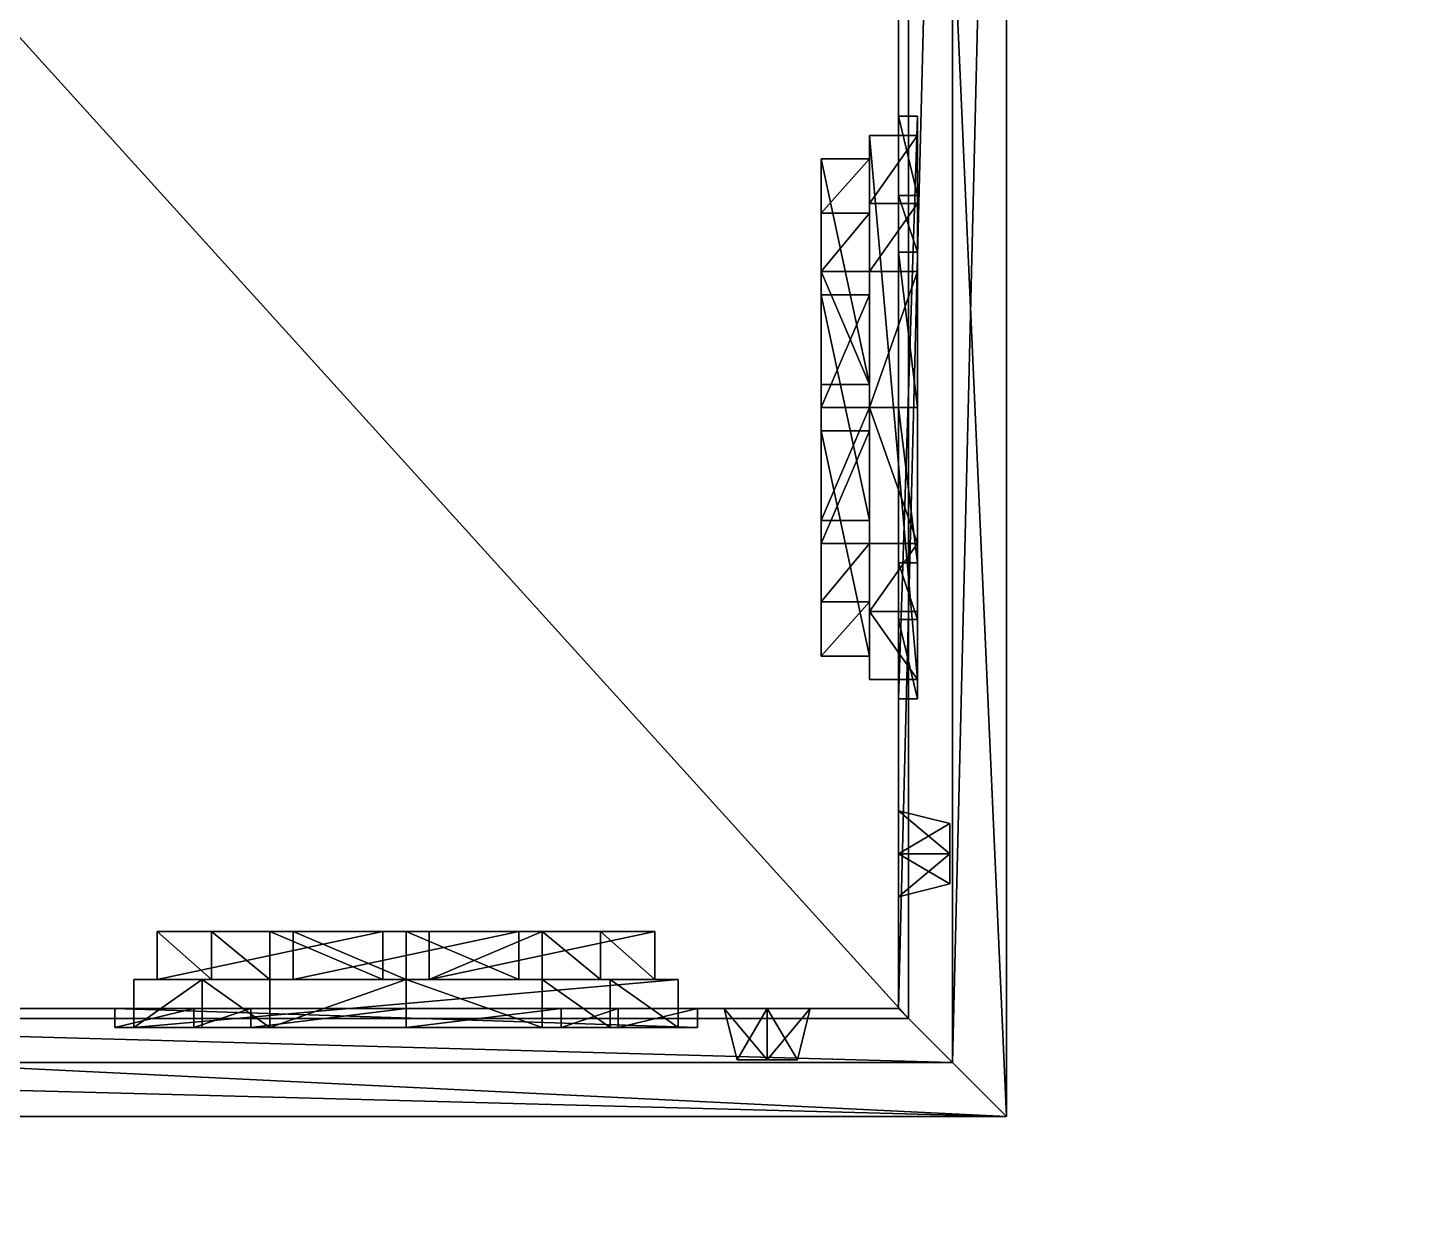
# Model space of a CAD drawing. Header units: metres. Extents: x -124 to 108, y 0 to 201.
# Drawn here: x 43.63 to 45.204, y 4.551 to 5.897 of the extents above; entities that cross this region are included whole.
import ezdxf

# ---------------------------------------------------------------- set-up
doc = ezdxf.new("R2010")
doc.units = ezdxf.units.M
doc.layers.get('0').update_dxf_attribs({"true_color": 0xff5454})

# ---------------------------------------------------------------- blocks, each defined once
blk = doc.blocks.new('embellishment_i')
for p, q in [((0.0492, 0.0984), (0.0492, 0.0837, 0.0587)), ((0, 0.0492), (0.0148, 0.0492, 0.0587)), ((0.0984, 0.0492), (0.0837, 0.0492, 0.0587)), ((0.0492, 0), (0.0492, 0.0148, 0.0587))]:
    blk.add_line(p, q)
at = {"color": 35, "true_color": 0x927150, "extrusion": (0, 0, -1)}
blk.add_circle((-0.0492, 0.0492), 0.0492, dxfattribs=at)
at = {"extrusion": (0, 3.11728e-16, -1)}
blk.add_circle((-0.0492, 0.0492, -0.0587), 0.0344, dxfattribs=at)
at = {"color": 35, "true_color": 0x927150}
mesh = blk.add_polyface(dxfattribs=at)
corners = [(0.0148, 0.0492, 0.0587), (0.0492, 0.0984), (0, 0.0492), (0.0492, 0.0837, 0.0587)]
mesh.append_faces([[corners[k] for k in face] for face in [(0, 1, 2), (1, 0, 3)]], dxfattribs={"vtx0": -1, "color": 35})
mesh = blk.add_polyface(dxfattribs=at)
corners = [(0.0492, 0.0837, 0.0587), (0.0984, 0.0492), (0.0492, 0.0984), (0.0837, 0.0492, 0.0587)]
mesh.append_faces([[corners[k] for k in face] for face in [(0, 1, 2), (1, 0, 3)]], dxfattribs={"vtx0": -1, "color": 35})
mesh = blk.add_polyface(dxfattribs=at)
corners = [(0.0492, 0.0148, 0.0587), (0.0492, 0.0837, 0.0587), (0.0148, 0.0492, 0.0587), (0.0837, 0.0492, 0.0587)]
mesh.append_faces([[corners[k] for k in face] for face in [(0, 1, 2), (1, 0, 3)]], dxfattribs={"vtx0": -1, "color": 35})
mesh = blk.add_polyface(dxfattribs=at)
corners = [(0.0492, 0.0148, 0.0587), (0, 0.0492), (0.0492, 0), (0.0148, 0.0492, 0.0587)]
mesh.append_faces([[corners[k] for k in face] for face in [(0, 1, 2), (1, 0, 3)]], dxfattribs={"vtx0": -1, "color": 35})
mesh = blk.add_polyface(dxfattribs=at)
corners = [(0.0837, 0.0492, 0.0587), (0.0492, 0), (0.0984, 0.0492), (0.0492, 0.0148, 0.0587)]
mesh.append_faces([[corners[k] for k in face] for face in [(0, 1, 2), (1, 0, 3)]], dxfattribs={"vtx0": -1, "color": 35})
blk = doc.blocks.new('window_i')
for p, q in [((0.3326, 1.5005, 0.0217), (0.1553, 1.3478, 0.0217)), ((0.3326, 1.5005), (0.1553, 1.3478)), ((0.5099, 1.3478, 0.0217), (0.3326, 1.5005, 0.0217)), ((0.5099, 1.3478), (0.3326, 1.5005)), ((0.3326, 1.5005), (0.3326, 1.5005, 0.0217)), ((0.1773, 1.3377, 0.0217), (0.3326, 1.4714, 0.0217)), ((0.1773, 1.3377, -0.0332), (0.3326, 1.4714, -0.0332)), ((0.3326, 1.4714, 0.0217), (0.4879, 1.3377, 0.0217)), ((0.3326, 1.4714, 0.0217), (0.3326, 1.4714, -0.0332)), ((0.3326, 1.4714, -0.0332), (0.4879, 1.3377, -0.0332)), ((0.3326, 1.4364, -0.0881), (0.2038, 1.3256, -0.0881)), ((0.3326, 1.4364, -0.0332), (0.2038, 1.3256, -0.0332)), ((0.4614, 1.3256, -0.0332), (0.3326, 1.4364, -0.0332)), ((0.3326, 1.4364, -0.0332), (0.3326, 1.4364, -0.0881)), ((0.4614, 1.3256, -0.0881), (0.3326, 1.4364, -0.0881)), ((0.1553, 1.3478, 0.0217), (0.1553, 1.1242, 0.0217)), ((0.1553, 1.3478), (0.1553, 1.1242)), ((0.1553, 1.3478), (0.1553, 1.3478, 0.0217)), ((0.5099, 1.1242, 0.0217), (0.5099, 1.3478, 0.0217)), ((0.5099, 1.1242), (0.5099, 1.3478)), ((0.5099, 1.3478), (0.5099, 1.3478, 0.0217)), ((0.1773, 1.3377, 0.0217), (0.1773, 1.1022, 0.0217)), ((0.1773, 1.3377, 0.0217), (0.1773, 1.3377, -0.0332)), ((0.1773, 1.3377, -0.0332), (0.1773, 1.1022, -0.0332)), ((0.2038, 1.3256, -0.0881), (0.2038, 1.1287, -0.0881)), ((0.2038, 1.3256, -0.0332), (0.2038, 1.1287, -0.0332)), ((0.2038, 1.3256, -0.0332), (0.2038, 1.3256, -0.0881)), ((0.4614, 1.3256, -0.0332), (0.4614, 1.3256, -0.0881)), ((0.4614, 1.1287, -0.0332), (0.4614, 1.3256, -0.0332)), ((0.4614, 1.1287, -0.0881), (0.4614, 1.3256, -0.0881)), ((0.4879, 1.1022, 0.0217), (0.4879, 1.3377, 0.0217)), ((0.4879, 1.3377, 0.0217), (0.4879, 1.3377, -0.0332)), ((0.4879, 1.1022, -0.0332), (0.4879, 1.3377, -0.0332)), ((0.0905, 1.1242), (0, 1.0337)), ((0.0905, 1.1242, 0.0217), (0, 1.0337, 0.0217)), ((0.0905, 1.1242), (0.0905, 1.1242, 0.0217)), ((0.1553, 1.1242), (0.0905, 1.1242)), ((0.1553, 1.1242, 0.0217), (0.0905, 1.1242, 0.0217)), ((0.1553, 1.1242), (0.1553, 1.1242, 0.0217)), ((0.2038, 1.1287, -0.0332), (0.4614, 1.1287, -0.0332)), ((0.2038, 1.1287, -0.0881), (0.4614, 1.1287, -0.0881)), ((0.2038, 1.1287, -0.0332), (0.2038, 1.1287, -0.0881)), ((0.4614, 1.1287, -0.0332), (0.4614, 1.1287, -0.0881)), ((0.5747, 1.1242, 0.0217), (0.5099, 1.1242, 0.0217)), ((0.5099, 1.1242), (0.5099, 1.1242, 0.0217)), ((0.5747, 1.1242), (0.5099, 1.1242)), ((0.6652, 1.0337, 0.0217), (0.5747, 1.1242, 0.0217)), ((0.5747, 1.1242), (0.5747, 1.1242, 0.0217)), ((0.6652, 1.0337), (0.5747, 1.1242)), ((0.0997, 1.1022, 0.0217), (0.022, 1.0246, 0.0217)), ((0.0997, 1.1022, -0.0332), (0.022, 1.0246, -0.0332)), ((0.1773, 1.1022, 0.0217), (0.0997, 1.1022, 0.0217)), ((0.1773, 1.1022, -0.0332), (0.0997, 1.1022, -0.0332)), ((0.0997, 1.1022, 0.0217), (0.0997, 1.1022, -0.0332)), ((0.1773, 1.1022, 0.0217), (0.1773, 1.1022, -0.0332)), ((0.5656, 1.1022, 0.0217), (0.4879, 1.1022, 0.0217)), ((0.4879, 1.1022, 0.0217), (0.4879, 1.1022, -0.0332)), ((0.5656, 1.1022, -0.0332), (0.4879, 1.1022, -0.0332)), ((0.5656, 1.1022, 0.0217), (0.6432, 1.0246, 0.0217)), ((0.5656, 1.1022, 0.0217), (0.5656, 1.1022, -0.0332)), ((0.5656, 1.1022, -0.0332), (0.6432, 1.0246, -0.0332)), ((0.1106, 1.0757, -0.0881), (0.0485, 1.0136, -0.0881)), ((0.1106, 1.0757, -0.0332), (0.0485, 1.0136, -0.0332)), ((0.1773, 1.0757, -0.0332), (0.1106, 1.0757, -0.0332)), ((0.1106, 1.0757, -0.0332), (0.1106, 1.0757, -0.0881)), ((0.1773, 1.0757, -0.0881), (0.1106, 1.0757, -0.0881)), ((0.1773, 1.0757, -0.0332), (0.1773, 1.0757, -0.0881)), ((0.3061, 1.0757, -0.0881), (0.1773, 1.0757, -0.0881)), ((0.3061, 1.0757, -0.0332), (0.1773, 1.0757, -0.0332)), ((0.3061, 0.1236, -0.0881), (0.3061, 1.0757, -0.0881)), ((0.3061, 1.0757, -0.0332), (0.3061, 1.0757, -0.0881)), ((0.3061, 0.1236, -0.0332), (0.3061, 1.0757, -0.0332)), ((0.3591, 1.0757, -0.0881), (0.3591, 0.1236, -0.0881)), ((0.3591, 1.0757, -0.0332), (0.3591, 1.0757, -0.0881)), ((0.4879, 1.0757, -0.0881), (0.3591, 1.0757, -0.0881)), ((0.4879, 1.0757, -0.0332), (0.3591, 1.0757, -0.0332)), ((0.5546, 1.0757, -0.0881), (0.4879, 1.0757, -0.0881)), ((0.4879, 1.0757, -0.0332), (0.4879, 1.0757, -0.0881)), ((0.5546, 1.0757, -0.0332), (0.4879, 1.0757, -0.0332)), ((0.6167, 1.0136, -0.0332), (0.5546, 1.0757, -0.0332)), ((0.5546, 1.0757, -0.0332), (0.5546, 1.0757, -0.0881)), ((0.6167, 1.0136, -0.0881), (0.5546, 1.0757, -0.0881)), ((0, 1.0337), (0, 1.0337, 0.0217)), ((0, 1.0337, 0.0217), (0, 0, 0.0217)), ((0, 1.0337), (0, 0)), ((0.022, 1.0246, 0.0217), (0.022, 0.0971, 0.0217)), ((0.022, 1.0246, 0.0217), (0.022, 1.0246, -0.0332)), ((0.022, 1.0246, -0.0332), (0.022, 0.0971, -0.0332)), ((0.6432, 0.0971, 0.0217), (0.6432, 1.0246, 0.0217)), ((0.6432, 1.0246, 0.0217), (0.6432, 1.0246, -0.0332)), ((0.6432, 0.0971, -0.0332), (0.6432, 1.0246, -0.0332)), ((0.6652, 0, 0.0217), (0.6652, 1.0337, 0.0217)), ((0.6652, 0), (0.6652, 1.0337)), ((0.6652, 1.0337), (0.6652, 1.0337, 0.0217)), ((0.0485, 1.0136, -0.0881), (0.0485, 0.1236, -0.0881)), ((0.0485, 1.0136, -0.0332), (0.0485, 1.0136, -0.0881)), ((0.0485, 1.0136, -0.0332), (0.0485, 0.1236, -0.0332)), ((0.6167, 1.0136, -0.0332), (0.6167, 1.0136, -0.0881)), ((0.6167, 0.1236, -0.0332), (0.6167, 1.0136, -0.0332)), ((0.6167, 0.1236, -0.0881), (0.6167, 1.0136, -0.0881)), ((0.0485, 0.1236, -0.0881), (0.3061, 0.1236, -0.0881)), ((0.0485, 0.1236, -0.0332), (0.3061, 0.1236, -0.0332)), ((0.0485, 0.1236, -0.0332), (0.0485, 0.1236, -0.0881)), ((0.3061, 0.1236, -0.0332), (0.3061, 0.1236, -0.0881)), ((0.3591, 0.1236, -0.0332), (0.3591, 0.1236, -0.0881)), ((0.3591, 0.1236, -0.0881), (0.6167, 0.1236, -0.0881)), ((0.3591, 0.1236, -0.0332), (0.6167, 0.1236, -0.0332)), ((0.6167, 0.1236, -0.0332), (0.6167, 0.1236, -0.0881)), ((0.022, 0.0971, 0.0217), (0.6432, 0.0971, 0.0217)), ((0.022, 0.0971, 0.0217), (0.022, 0.0971, -0.0332)), ((0.022, 0.0971, -0.0332), (0.6432, 0.0971, -0.0332)), ((0.6432, 0.0971, 0.0217), (0.6432, 0.0971, -0.0332)), ((0, 0, 0.0217), (0.6652, 0, 0.0217)), ((0, 0), (0, 0, 0.0217)), ((0, 0), (0.6652, 0)), ((0.6652, 0), (0.6652, 0, 0.0217))]:
    blk.add_line(p, q)
at = {"color": 29, "true_color": 0x423123}
blk.add_line((0.3591, 1.0757, -0.0332), (0.3591, 0.1236, -0.0332), dxfattribs=at)
at = {"color": 45, "true_color": 0xaa8f5f}
mesh = blk.add_polyface(dxfattribs=at)
corners = [(0, 0, 0.0217), (0.022, 0.0971, 0.0217), (0, 1.0337, 0.0217), (0.6652, 0, 0.0217), (0.6432, 0.0971, 0.0217), (0.6432, 1.0246, 0.0217), (0.4879, 1.1022, 0.0217), (0.5099, 1.1242, 0.0217), (0.4879, 1.3377, 0.0217), (0.5656, 1.1022, 0.0217), (0.5747, 1.1242, 0.0217), (0.6652, 1.0337, 0.0217), (0.022, 1.0246, 0.0217), (0.0905, 1.1242, 0.0217), (0.0997, 1.1022, 0.0217), (0.1553, 1.1242, 0.0217), (0.1773, 1.1022, 0.0217), (0.1553, 1.3478, 0.0217), (0.1773, 1.3377, 0.0217), (0.3326, 1.5005, 0.0217), (0.3326, 1.4714, 0.0217), (0.5099, 1.3478, 0.0217)]
mesh.append_faces([[corners[k] for k in face] for face in [(0, 1, 2), (1, 3, 4), (4, 3, 5), (6, 7, 8), (7, 9, 10), (10, 5, 11), (11, 5, 3), (2, 12, 13), (12, 2, 1), (13, 14, 15), (15, 16, 17), (17, 18, 19), (19, 8, 21), (21, 8, 7)]], dxfattribs={"vtx0": -1, "vtx1": -1, "color": 45})
mesh.append_faces([[corners[k] for k in face] for face in [(1, 0, 3), (7, 6, 9), (10, 9, 5), (13, 12, 14), (15, 14, 16), (17, 16, 18), (19, 18, 20), (19, 20, 8)]], dxfattribs={"vtx0": -1, "vtx2": -1, "color": 45})
mesh = blk.add_polyface(dxfattribs=at)
corners = [(0.1553, 1.3478, 0.0217), (0.3326, 1.5005), (0.1553, 1.3478), (0.3326, 1.5005, 0.0217)]
mesh.append_faces([[corners[k] for k in face] for face in [(0, 1, 2), (1, 0, 3)]], dxfattribs={"vtx0": -1, "color": 45})
mesh = blk.add_polyface(dxfattribs=at)
corners = [(0.3326, 1.5005, 0.0217), (0.5099, 1.3478), (0.3326, 1.5005), (0.5099, 1.3478, 0.0217)]
mesh.append_faces([[corners[k] for k in face] for face in [(0, 1, 2), (1, 0, 3)]], dxfattribs={"vtx0": -1, "color": 45})
at = {"color": 29, "true_color": 0x423123}
mesh = blk.add_polyface(dxfattribs=at)
corners = [(0.0485, 1.0136, -0.0332), (0.0997, 1.1022, -0.0332), (0.022, 1.0246, -0.0332), (0.1106, 1.0757, -0.0332), (0.1773, 1.1022, -0.0332), (0.1773, 1.0757, -0.0332), (0.3061, 1.0757, -0.0332), (0.2038, 1.1287, -0.0332), (0.1773, 1.3377, -0.0332), (0.4614, 1.1287, -0.0332), (0.3591, 1.0757, -0.0332), (0.3591, 0.1236, -0.0332), (0.4879, 1.0757, -0.0332), (0.4614, 1.3256, -0.0332), (0.022, 0.0971, -0.0332), (0.0485, 0.1236, -0.0332), (0.6432, 0.0971, -0.0332), (0.3061, 0.1236, -0.0332), (0.6167, 0.1236, -0.0332), (0.6167, 1.0136, -0.0332), (0.5546, 1.0757, -0.0332), (0.4879, 1.1022, -0.0332), (0.5656, 1.1022, -0.0332), (0.6432, 1.0246, -0.0332), (0.2038, 1.3256, -0.0332), (0.3326, 1.4714, -0.0332), (0.3326, 1.4364, -0.0332), (0.4879, 1.3377, -0.0332)]
mesh.append_faces([[corners[k] for k in face] for face in [(1, 3, 4), (4, 7, 8), (7, 6, 9), (10, 6, 11), (9, 12, 13), (14, 15, 2), (15, 16, 17), (17, 11, 6), (11, 16, 18), (18, 16, 19), (20, 21, 12), (21, 20, 22), (22, 19, 23), (23, 19, 16), (8, 24, 25), (24, 8, 7), (25, 13, 27), (27, 12, 21)]], dxfattribs={"vtx0": -1, "vtx1": -1, "color": 29})
mesh.append_faces([[corners[k] for k in face] for face in [(4, 6, 7), (9, 6, 10), (17, 16, 11), (27, 13, 12)]], dxfattribs={"vtx0": -1, "vtx1": -1, "vtx2": -1, "color": 29})
mesh.append_faces([[corners[k] for k in face] for face in [(0, 1, 2), (1, 0, 3), (4, 3, 5), (4, 5, 6), (9, 10, 12), (15, 14, 16), (2, 15, 0), (22, 20, 19), (25, 24, 26), (25, 26, 13)]], dxfattribs={"vtx0": -1, "vtx2": -1, "color": 29})
at = {"color": 45, "true_color": 0xaa8f5f}
mesh = blk.add_polyface(dxfattribs=at)
corners = [(0.3326, 1.4714, -0.0332), (0.1773, 1.3377, 0.0217), (0.1773, 1.3377, -0.0332), (0.3326, 1.4714, 0.0217)]
mesh.append_faces([[corners[k] for k in face] for face in [(0, 1, 2), (1, 0, 3)]], dxfattribs={"vtx0": -1, "color": 45})
mesh = blk.add_polyface(dxfattribs=at)
corners = [(0.4879, 1.3377, 0.0217), (0.3326, 1.4714, -0.0332), (0.4879, 1.3377, -0.0332), (0.3326, 1.4714, 0.0217)]
mesh.append_faces([[corners[k] for k in face] for face in [(0, 1, 2), (1, 0, 3)]], dxfattribs={"vtx0": -1, "color": 45})
at = {"color": 28, "true_color": 0x130f0a}
mesh = blk.add_polyface(dxfattribs=at)
corners = [(0.4614, 1.1287, -0.0881), (0.2038, 1.3256, -0.0881), (0.2038, 1.1287, -0.0881), (0.3326, 1.4364, -0.0881), (0.4614, 1.3256, -0.0881)]
mesh.append_faces([[corners[k] for k in face] for face in [(0, 1, 2), (3, 0, 4)]], dxfattribs={"vtx0": -1, "color": 28})
mesh.append_faces([[corners[k] for k in face] for face in [(1, 0, 3)]], dxfattribs={"vtx0": -1, "vtx1": -1, "color": 28})
at = {"color": 29, "true_color": 0x423123}
mesh = blk.add_polyface(dxfattribs=at)
corners = [(0.3326, 1.4364, -0.0332), (0.2038, 1.3256, -0.0881), (0.3326, 1.4364, -0.0881), (0.2038, 1.3256, -0.0332)]
mesh.append_faces([[corners[k] for k in face] for face in [(0, 1, 2), (1, 0, 3)]], dxfattribs={"vtx0": -1, "color": 29})
mesh = blk.add_polyface(dxfattribs=at)
corners = [(0.4614, 1.3256, -0.0332), (0.3326, 1.4364, -0.0881), (0.4614, 1.3256, -0.0881), (0.3326, 1.4364, -0.0332)]
mesh.append_faces([[corners[k] for k in face] for face in [(0, 1, 2), (1, 0, 3)]], dxfattribs={"vtx0": -1, "color": 29})
at = {"color": 45, "true_color": 0xaa8f5f}
mesh = blk.add_polyface(dxfattribs=at)
corners = [(0.1553, 1.3478, 0.0217), (0.1553, 1.1242), (0.1553, 1.1242, 0.0217), (0.1553, 1.3478)]
mesh.append_faces([[corners[k] for k in face] for face in [(0, 1, 2), (1, 0, 3)]], dxfattribs={"vtx0": -1, "color": 45})
mesh = blk.add_polyface(dxfattribs=at)
corners = [(0.5099, 1.3478), (0.5099, 1.1242, 0.0217), (0.5099, 1.1242), (0.5099, 1.3478, 0.0217)]
mesh.append_faces([[corners[k] for k in face] for face in [(0, 1, 2), (1, 0, 3)]], dxfattribs={"vtx0": -1, "color": 45})
mesh = blk.add_polyface(dxfattribs=at)
corners = [(0.1773, 1.3377, -0.0332), (0.1773, 1.1022, 0.0217), (0.1773, 1.1022, -0.0332), (0.1773, 1.3377, 0.0217)]
mesh.append_faces([[corners[k] for k in face] for face in [(0, 1, 2), (1, 0, 3)]], dxfattribs={"vtx0": -1, "color": 45})
at = {"color": 29, "true_color": 0x423123}
mesh = blk.add_polyface(dxfattribs=at)
corners = [(0.2038, 1.3256, -0.0881), (0.2038, 1.1287, -0.0332), (0.2038, 1.1287, -0.0881), (0.2038, 1.3256, -0.0332)]
mesh.append_faces([[corners[k] for k in face] for face in [(0, 1, 2), (1, 0, 3)]], dxfattribs={"vtx0": -1, "color": 29})
mesh = blk.add_polyface(dxfattribs=at)
corners = [(0.4614, 1.3256, -0.0332), (0.4614, 1.1287, -0.0881), (0.4614, 1.1287, -0.0332), (0.4614, 1.3256, -0.0881)]
mesh.append_faces([[corners[k] for k in face] for face in [(0, 1, 2), (1, 0, 3)]], dxfattribs={"vtx0": -1, "color": 29})
at = {"color": 45, "true_color": 0xaa8f5f}
mesh = blk.add_polyface(dxfattribs=at)
corners = [(0.4879, 1.3377, 0.0217), (0.4879, 1.1022, -0.0332), (0.4879, 1.1022, 0.0217), (0.4879, 1.3377, -0.0332)]
mesh.append_faces([[corners[k] for k in face] for face in [(0, 1, 2), (1, 0, 3)]], dxfattribs={"vtx0": -1, "color": 45})
mesh = blk.add_polyface(dxfattribs=at)
corners = [(0, 1.0337, 0.0217), (0.0905, 1.1242), (0, 1.0337), (0.0905, 1.1242, 0.0217)]
mesh.append_faces([[corners[k] for k in face] for face in [(0, 1, 2), (1, 0, 3)]], dxfattribs={"vtx0": -1, "color": 45})
mesh = blk.add_polyface(dxfattribs=at)
corners = [(0.0905, 1.1242, 0.0217), (0.1553, 1.1242), (0.0905, 1.1242), (0.1553, 1.1242, 0.0217)]
mesh.append_faces([[corners[k] for k in face] for face in [(0, 1, 2), (1, 0, 3)]], dxfattribs={"vtx0": -1, "color": 45})
at = {"color": 29, "true_color": 0x423123}
mesh = blk.add_polyface(dxfattribs=at)
corners = [(0.2038, 1.1287, -0.0332), (0.4614, 1.1287, -0.0881), (0.2038, 1.1287, -0.0881), (0.4614, 1.1287, -0.0332)]
mesh.append_faces([[corners[k] for k in face] for face in [(0, 1, 2), (1, 0, 3)]], dxfattribs={"vtx0": -1, "color": 29})
at = {"color": 45, "true_color": 0xaa8f5f}
mesh = blk.add_polyface(dxfattribs=at)
corners = [(0.5099, 1.1242, 0.0217), (0.5747, 1.1242), (0.5099, 1.1242), (0.5747, 1.1242, 0.0217)]
mesh.append_faces([[corners[k] for k in face] for face in [(0, 1, 2), (1, 0, 3)]], dxfattribs={"vtx0": -1, "color": 45})
mesh = blk.add_polyface(dxfattribs=at)
corners = [(0.5747, 1.1242, 0.0217), (0.6652, 1.0337), (0.5747, 1.1242), (0.6652, 1.0337, 0.0217)]
mesh.append_faces([[corners[k] for k in face] for face in [(0, 1, 2), (1, 0, 3)]], dxfattribs={"vtx0": -1, "color": 45})
mesh = blk.add_polyface(dxfattribs=at)
corners = [(0.0997, 1.1022, -0.0332), (0.022, 1.0246, 0.0217), (0.022, 1.0246, -0.0332), (0.0997, 1.1022, 0.0217)]
mesh.append_faces([[corners[k] for k in face] for face in [(0, 1, 2), (1, 0, 3)]], dxfattribs={"vtx0": -1, "color": 45})
mesh = blk.add_polyface(dxfattribs=at)
corners = [(0.1773, 1.1022, 0.0217), (0.0997, 1.1022, -0.0332), (0.1773, 1.1022, -0.0332), (0.0997, 1.1022, 0.0217)]
mesh.append_faces([[corners[k] for k in face] for face in [(0, 1, 2), (1, 0, 3)]], dxfattribs={"vtx0": -1, "color": 45})
mesh = blk.add_polyface(dxfattribs=at)
corners = [(0.5656, 1.1022, 0.0217), (0.4879, 1.1022, -0.0332), (0.5656, 1.1022, -0.0332), (0.4879, 1.1022, 0.0217)]
mesh.append_faces([[corners[k] for k in face] for face in [(0, 1, 2), (1, 0, 3)]], dxfattribs={"vtx0": -1, "color": 45})
mesh = blk.add_polyface(dxfattribs=at)
corners = [(0.6432, 1.0246, 0.0217), (0.5656, 1.1022, -0.0332), (0.6432, 1.0246, -0.0332), (0.5656, 1.1022, 0.0217)]
mesh.append_faces([[corners[k] for k in face] for face in [(0, 1, 2), (1, 0, 3)]], dxfattribs={"vtx0": -1, "color": 45})
at = {"color": 28, "true_color": 0x130f0a}
mesh = blk.add_polyface(dxfattribs=at)
corners = [(0.3061, 0.1236, -0.0881), (0.0485, 1.0136, -0.0881), (0.0485, 0.1236, -0.0881), (0.1106, 1.0757, -0.0881), (0.1773, 1.0757, -0.0881), (0.3061, 1.0757, -0.0881)]
mesh.append_faces([[corners[k] for k in face] for face in [(0, 1, 2), (4, 0, 5)]], dxfattribs={"vtx0": -1, "color": 28})
mesh.append_faces([[corners[k] for k in face] for face in [(1, 0, 3), (3, 0, 4)]], dxfattribs={"vtx0": -1, "vtx1": -1, "color": 28})
at = {"color": 29, "true_color": 0x423123}
mesh = blk.add_polyface(dxfattribs=at)
corners = [(0.1106, 1.0757, -0.0332), (0.0485, 1.0136, -0.0881), (0.1106, 1.0757, -0.0881), (0.0485, 1.0136, -0.0332)]
mesh.append_faces([[corners[k] for k in face] for face in [(0, 1, 2), (1, 0, 3)]], dxfattribs={"vtx0": -1, "color": 29})
mesh = blk.add_polyface(dxfattribs=at)
corners = [(0.1773, 1.0757, -0.0332), (0.1106, 1.0757, -0.0881), (0.1773, 1.0757, -0.0881), (0.1106, 1.0757, -0.0332)]
mesh.append_faces([[corners[k] for k in face] for face in [(0, 1, 2), (1, 0, 3)]], dxfattribs={"vtx0": -1, "color": 29})
mesh = blk.add_polyface(dxfattribs=at)
corners = [(0.3061, 1.0757, -0.0332), (0.1773, 1.0757, -0.0881), (0.3061, 1.0757, -0.0881), (0.1773, 1.0757, -0.0332)]
mesh.append_faces([[corners[k] for k in face] for face in [(0, 1, 2), (1, 0, 3)]], dxfattribs={"vtx0": -1, "color": 29})
mesh = blk.add_polyface(dxfattribs=at)
corners = [(0.3061, 1.0757, -0.0332), (0.3061, 0.1236, -0.0881), (0.3061, 0.1236, -0.0332), (0.3061, 1.0757, -0.0881)]
mesh.append_faces([[corners[k] for k in face] for face in [(0, 1, 2), (1, 0, 3)]], dxfattribs={"vtx0": -1, "color": 29})
mesh = blk.add_polyface(dxfattribs=at)
corners = [(0.3591, 1.0757, -0.0881), (0.3591, 0.1236, -0.0332), (0.3591, 0.1236, -0.0881), (0.3591, 1.0757, -0.0332)]
mesh.append_faces([[corners[k] for k in face] for face in [(0, 1, 2), (1, 0, 3)]], dxfattribs={"vtx0": -1, "color": 29})
at = {"color": 28, "true_color": 0x130f0a}
mesh = blk.add_polyface(dxfattribs=at)
corners = [(0.6167, 0.1236, -0.0881), (0.3591, 1.0757, -0.0881), (0.3591, 0.1236, -0.0881), (0.4879, 1.0757, -0.0881), (0.5546, 1.0757, -0.0881), (0.6167, 1.0136, -0.0881)]
mesh.append_faces([[corners[k] for k in face] for face in [(0, 1, 2), (4, 0, 5)]], dxfattribs={"vtx0": -1, "color": 28})
mesh.append_faces([[corners[k] for k in face] for face in [(1, 0, 3), (3, 0, 4)]], dxfattribs={"vtx0": -1, "vtx1": -1, "color": 28})
at = {"color": 29, "true_color": 0x423123}
mesh = blk.add_polyface(dxfattribs=at)
corners = [(0.4879, 1.0757, -0.0881), (0.3591, 1.0757, -0.0332), (0.3591, 1.0757, -0.0881), (0.4879, 1.0757, -0.0332)]
mesh.append_faces([[corners[k] for k in face] for face in [(0, 1, 2), (1, 0, 3)]], dxfattribs={"vtx0": -1, "color": 29})
mesh = blk.add_polyface(dxfattribs=at)
corners = [(0.5546, 1.0757, -0.0332), (0.4879, 1.0757, -0.0881), (0.5546, 1.0757, -0.0881), (0.4879, 1.0757, -0.0332)]
mesh.append_faces([[corners[k] for k in face] for face in [(0, 1, 2), (1, 0, 3)]], dxfattribs={"vtx0": -1, "color": 29})
mesh = blk.add_polyface(dxfattribs=at)
corners = [(0.6167, 1.0136, -0.0332), (0.5546, 1.0757, -0.0881), (0.6167, 1.0136, -0.0881), (0.5546, 1.0757, -0.0332)]
mesh.append_faces([[corners[k] for k in face] for face in [(0, 1, 2), (1, 0, 3)]], dxfattribs={"vtx0": -1, "color": 29})
at = {"color": 45, "true_color": 0xaa8f5f}
mesh = blk.add_polyface(dxfattribs=at)
corners = [(0, 1.0337, 0.0217), (0, 0), (0, 0, 0.0217), (0, 1.0337)]
mesh.append_faces([[corners[k] for k in face] for face in [(0, 1, 2), (1, 0, 3)]], dxfattribs={"vtx0": -1, "color": 45})
mesh = blk.add_polyface(dxfattribs=at)
corners = [(0.022, 1.0246, -0.0332), (0.022, 0.0971, 0.0217), (0.022, 0.0971, -0.0332), (0.022, 1.0246, 0.0217)]
mesh.append_faces([[corners[k] for k in face] for face in [(0, 1, 2), (1, 0, 3)]], dxfattribs={"vtx0": -1, "color": 45})
mesh = blk.add_polyface(dxfattribs=at)
corners = [(0.6432, 1.0246, 0.0217), (0.6432, 0.0971, -0.0332), (0.6432, 0.0971, 0.0217), (0.6432, 1.0246, -0.0332)]
mesh.append_faces([[corners[k] for k in face] for face in [(0, 1, 2), (1, 0, 3)]], dxfattribs={"vtx0": -1, "color": 45})
mesh = blk.add_polyface(dxfattribs=at)
corners = [(0.6652, 1.0337), (0.6652, 0, 0.0217), (0.6652, 0), (0.6652, 1.0337, 0.0217)]
mesh.append_faces([[corners[k] for k in face] for face in [(0, 1, 2), (1, 0, 3)]], dxfattribs={"vtx0": -1, "color": 45})
at = {"color": 29, "true_color": 0x423123}
mesh = blk.add_polyface(dxfattribs=at)
corners = [(0.0485, 1.0136, -0.0881), (0.0485, 0.1236, -0.0332), (0.0485, 0.1236, -0.0881), (0.0485, 1.0136, -0.0332)]
mesh.append_faces([[corners[k] for k in face] for face in [(0, 1, 2), (1, 0, 3)]], dxfattribs={"vtx0": -1, "color": 29})
mesh = blk.add_polyface(dxfattribs=at)
corners = [(0.6167, 1.0136, -0.0332), (0.6167, 0.1236, -0.0881), (0.6167, 0.1236, -0.0332), (0.6167, 1.0136, -0.0881)]
mesh.append_faces([[corners[k] for k in face] for face in [(0, 1, 2), (1, 0, 3)]], dxfattribs={"vtx0": -1, "color": 29})
mesh = blk.add_polyface(dxfattribs=at)
corners = [(0.0485, 0.1236, -0.0332), (0.3061, 0.1236, -0.0881), (0.0485, 0.1236, -0.0881), (0.3061, 0.1236, -0.0332)]
mesh.append_faces([[corners[k] for k in face] for face in [(0, 1, 2), (1, 0, 3)]], dxfattribs={"vtx0": -1, "color": 29})
mesh = blk.add_polyface(dxfattribs=at)
corners = [(0.3591, 0.1236, -0.0332), (0.6167, 0.1236, -0.0881), (0.3591, 0.1236, -0.0881), (0.6167, 0.1236, -0.0332)]
mesh.append_faces([[corners[k] for k in face] for face in [(0, 1, 2), (1, 0, 3)]], dxfattribs={"vtx0": -1, "color": 29})
at = {"color": 45, "true_color": 0xaa8f5f}
mesh = blk.add_polyface(dxfattribs=at)
corners = [(0.022, 0.0971, 0.0217), (0.6432, 0.0971, -0.0332), (0.022, 0.0971, -0.0332), (0.6432, 0.0971, 0.0217)]
mesh.append_faces([[corners[k] for k in face] for face in [(0, 1, 2), (1, 0, 3)]], dxfattribs={"vtx0": -1, "color": 45})
mesh = blk.add_polyface(dxfattribs=at)
corners = [(0.6652, 0, 0.0217), (0, 0), (0.6652, 0), (0, 0, 0.0217)]
mesh.append_faces([[corners[k] for k in face] for face in [(0, 1, 2), (1, 0, 3)]], dxfattribs={"vtx0": -1, "color": 45})
blk = doc.blocks.new('roof_element_ii')
at = {"color": 35, "true_color": 0x927150}
for p, q in [((2.4008, 0, 1.8177), (2.4008, 2.6278, 1.8177)), ((2.4008, 0, 1.8939), (2.4008, 2.6278, 1.8939)), ((2.3392, 0.0616, 1.8177), (2.3392, 2.5662, 1.8177)), ((2.3392, 0.0616, 1.7179), (2.3392, 2.5662, 1.7179)), ((2.2775, 0.1233, 1.7179), (2.2775, 2.5045, 1.7179)), ((2.289, 0.1118, 1.8304), (2.289, 2.516, 1.8304)), ((2.289, 0.1118, 1.8939), (2.289, 2.516, 1.8939)), ((0.1118, 0.1118, 1.8304), (2.289, 0.1118, 1.8304)), ((0.1118, 0.1118, 1.8939), (2.289, 0.1118, 1.8939)), ((0.1233, 0.1233, 1.7179), (2.2775, 0.1233, 1.7179)), ((2.289, 0.1118, 1.8939), (2.289, 0.1118, 1.8304)), ((0.0616, 0.0616, 1.7179), (2.3392, 0.0616, 1.7179)), ((0.0616, 0.0616, 1.8177), (2.3392, 0.0616, 1.8177)), ((2.3392, 0.0616, 1.7179), (2.3392, 0.0616, 1.8177)), ((0, 0, 1.8939), (2.4008, 0, 1.8939)), ((0, 0, 1.8177), (2.4008, 0, 1.8177)), ((2.4008, 0, 1.8177), (2.4008, 0, 1.8939))]:
    blk.add_line(p, q, dxfattribs=at)
for p, q in [((2.2775, 2.5045), (2.2775, 0.1233)), ((2.2775, 0.1233), (0.1233, 0.1233)), ((2.2775, 0.1233), (2.2775, 0.1233, 1.7179))]:
    blk.add_line(p, q)
at = {"extrusion": (1, 5.55112e-16, 0), "rotation": 360}
blk.add_blockref('window_i', (0.477, 0.208, 2.2775), dxfattribs=at)
at = {"extrusion": (1, 0, 0)}
for p in [(0.2508, 1.5621, 2.2775), (0.2508, 1.2208, 2.2775)]:
    blk.add_blockref('embellishment_i', p, dxfattribs=at)
at = {"extrusion": (-1.11022e-16, -1, -9.86076e-32), "rotation": 360}
blk.add_blockref('window_i', (1.3827, 0.208, -0.1233), dxfattribs=at)
at = {"extrusion": (0, -1, 0)}
for p in [(2.0784, 1.2208, -0.1233), (2.0784, 1.565, -0.1233)]:
    blk.add_blockref('embellishment_i', p, dxfattribs=at)
at = {"color": 35, "true_color": 0x927150}
mesh = blk.add_polyface(dxfattribs=at)
corners = [(0, 2.6278, 1.8177), (0.0616, 2.5662, 1.8177), (0, 0, 1.8177), (2.4008, 2.6278, 1.8177), (2.3392, 2.5662, 1.8177), (2.3392, 0.0616, 1.8177), (0.0616, 0.0616, 1.8177), (2.4008, 0, 1.8177)]
mesh.append_faces([[corners[k] for k in face] for face in [(0, 1, 2), (1, 3, 4), (4, 3, 5), (2, 6, 7), (6, 2, 1), (7, 5, 3)]], dxfattribs={"vtx0": -1, "vtx1": -1, "color": 35})
mesh.append_faces([[corners[k] for k in face] for face in [(1, 0, 3), (7, 6, 5)]], dxfattribs={"vtx0": -1, "vtx2": -1, "color": 35})
mesh = blk.add_polyface(dxfattribs=at)
corners = [(0, 0, 1.8939), (0.1118, 0.1118, 1.8939), (0, 2.6278, 1.8939), (2.4008, 0, 1.8939), (2.289, 0.1118, 1.8939), (2.289, 2.516, 1.8939), (0.1118, 2.516, 1.8939), (2.4008, 2.6278, 1.8939)]
mesh.append_faces([[corners[k] for k in face] for face in [(0, 1, 2), (1, 3, 4), (4, 3, 5), (2, 6, 7), (6, 2, 1), (7, 5, 3)]], dxfattribs={"vtx0": -1, "vtx1": -1, "color": 35})
mesh.append_faces([[corners[k] for k in face] for face in [(1, 0, 3), (7, 6, 5)]], dxfattribs={"vtx0": -1, "vtx2": -1, "color": 35})
mesh = blk.add_polyface(dxfattribs=at)
corners = [(2.4008, 2.6278, 1.8177), (2.4008, 0, 1.8939), (2.4008, 0, 1.8177), (2.4008, 2.6278, 1.8939)]
mesh.append_faces([[corners[k] for k in face] for face in [(0, 1, 2), (1, 0, 3)]], dxfattribs={"vtx0": -1, "color": 35})
mesh = blk.add_polyface(dxfattribs=at)
corners = [(0.0616, 2.5662, 1.7179), (0.1233, 2.5045, 1.7179), (0.0616, 0.0616, 1.7179), (2.3392, 2.5662, 1.7179), (2.2775, 2.5045, 1.7179), (2.2775, 0.1233, 1.7179), (0.1233, 0.1233, 1.7179), (2.3392, 0.0616, 1.7179)]
mesh.append_faces([[corners[k] for k in face] for face in [(0, 1, 2), (1, 3, 4), (4, 3, 5), (2, 6, 7), (6, 2, 1), (7, 5, 3)]], dxfattribs={"vtx0": -1, "vtx1": -1, "color": 35})
mesh.append_faces([[corners[k] for k in face] for face in [(1, 0, 3), (7, 6, 5)]], dxfattribs={"vtx0": -1, "vtx2": -1, "color": 35})
mesh = blk.add_polyface(dxfattribs=at)
corners = [(2.3392, 2.5662, 1.7179), (2.3392, 0.0616, 1.8177), (2.3392, 0.0616, 1.7179), (2.3392, 2.5662, 1.8177)]
mesh.append_faces([[corners[k] for k in face] for face in [(0, 1, 2), (1, 0, 3)]], dxfattribs={"vtx0": -1, "color": 35})
at = {"color": 45, "true_color": 0xaa8f5f}
mesh = blk.add_polyface(dxfattribs=at)
corners = [(2.289, 0.1118, 1.8304), (0.1118, 2.516, 1.8304), (0.1118, 0.1118, 1.8304), (2.289, 2.516, 1.8304)]
mesh.append_faces([[corners[k] for k in face] for face in [(0, 1, 2), (1, 0, 3)]], dxfattribs={"vtx0": -1, "color": 45})
at = {"color": 253, "true_color": 0xc0ab91}
mesh = blk.add_polyface(dxfattribs=at)
corners = [(2.2775, 2.5045), (0.1233, 0.1233), (0.1233, 2.5045), (2.2775, 0.1233)]
mesh.append_faces([[corners[k] for k in face] for face in [(0, 1, 2), (1, 0, 3)]], dxfattribs={"vtx0": -1, "color": 253})
mesh = blk.add_polyface(dxfattribs=at)
corners = [(2.2775, 1.0517, 1.3323), (2.2775, 0.987, 1.5558), (2.2775, 0.987, 1.3323), (2.2775, 2.0296, 1.3323), (2.2775, 1.9649, 1.5558), (2.2775, 1.9649, 1.3323), (2.2775, 0.1233), (2.2775, 0.477, 0.208), (2.2775, 0.1233, 1.7179), (2.2775, 2.5045), (2.2775, 0.2508, 1.27), (2.2775, 0.3001, 1.2208), (2.2775, 0.3493, 1.27), (2.2775, 0.3493, 1.6113), (2.2775, 1.1422, 0.208), (2.2775, 1.4549, 0.208), (2.2775, 1.1422, 1.2417), (2.2775, 1.2716, 1.27), (2.2775, 1.3208, 1.2208), (2.2775, 1.37, 1.27), (2.2775, 1.37, 1.6129), (2.2775, 2.1201, 0.208), (2.2775, 2.1201, 1.2417), (2.2775, 2.1654, 1.6129), (2.2775, 2.3606, 1.6129), (2.2775, 2.4098, 1.5637), (2.2775, 2.4591, 1.6129), (2.2775, 0.8096, 1.7085), (2.2775, 2.5045, 1.7179), (2.2775, 0.3001, 1.6605), (2.2775, 0.2508, 1.6113), (2.2775, 0.6323, 1.5558), (2.2775, 0.477, 1.2417), (2.2775, 0.5676, 1.3323), (2.2775, 0.6323, 1.3323), (2.2775, 1.7875, 1.7085), (2.2775, 1.3208, 1.6621), (2.2775, 1.2716, 1.6129), (2.2775, 1.6102, 1.5558), (2.2775, 1.4549, 1.2417), (2.2775, 1.5455, 1.3323), (2.2775, 1.6102, 1.3323), (2.2775, 2.1162, 1.6621), (2.2775, 2.0669, 1.6129), (2.2775, 2.4098, 1.6621), (2.2775, 2.1162, 1.5637), (2.2775, 1.3208, 1.3192), (2.2775, 1.3208, 1.5637), (2.2775, 0.3001, 1.3192), (2.2775, 0.3001, 1.5621)]
mesh.append_faces([[corners[k] for k in face] for face in [(0, 1, 2), (3, 4, 5), (31, 33, 34), (38, 40, 41)]], dxfattribs={"vtx0": -1, "color": 253})
mesh.append_faces([[corners[k] for k in face] for face in [(6, 7, 8), (10, 7, 11), (11, 7, 12), (7, 9, 14), (14, 15, 16), (17, 15, 18), (18, 15, 19), (15, 9, 21), (21, 9, 22), (24, 9, 25), (25, 9, 26), (8, 27, 28), (29, 8, 30), (27, 13, 31), (32, 13, 7), (36, 1, 37), (35, 20, 38), (39, 20, 15), (42, 4, 43), (44, 23, 24), (28, 26, 9), (22, 43, 3), (43, 22, 45), (45, 22, 23), (46, 37, 17), (37, 46, 47), (47, 19, 20), (48, 30, 10), (30, 48, 49), (49, 12, 13)]], dxfattribs={"vtx0": -1, "vtx1": -1, "color": 253})
mesh.append_faces([[corners[k] for k in face] for face in [(8, 7, 10), (12, 7, 13), (14, 9, 15), (16, 15, 17), (19, 15, 20), (22, 9, 23), (23, 9, 24), (27, 8, 29), (30, 8, 10), (31, 13, 32), (28, 27, 35), (35, 27, 36), (37, 1, 0), (37, 16, 17), (38, 20, 39), (28, 35, 42), (43, 4, 3), (28, 23, 44)]], dxfattribs={"vtx0": -1, "vtx1": -1, "vtx2": -1, "color": 253})
mesh.append_faces([[corners[k] for k in face] for face in [(7, 6, 9), (27, 29, 13), (31, 32, 33), (36, 27, 1), (37, 0, 16), (35, 36, 20), (38, 39, 40), (42, 35, 4), (28, 42, 23), (28, 44, 26), (47, 46, 19), (49, 48, 12)]], dxfattribs={"vtx0": -1, "vtx2": -1, "color": 253})
at = {"color": 35, "true_color": 0x927150}
mesh = blk.add_polyface(dxfattribs=at)
corners = [(2.289, 2.516, 1.8939), (2.289, 0.1118, 1.8304), (2.289, 0.1118, 1.8939), (2.289, 2.516, 1.8304)]
mesh.append_faces([[corners[k] for k in face] for face in [(0, 1, 2), (1, 0, 3)]], dxfattribs={"vtx0": -1, "color": 35})
mesh = blk.add_polyface(dxfattribs=at)
corners = [(0.1118, 0.1118, 1.8939), (2.289, 0.1118, 1.8304), (0.1118, 0.1118, 1.8304), (2.289, 0.1118, 1.8939)]
mesh.append_faces([[corners[k] for k in face] for face in [(0, 1, 2), (1, 0, 3)]], dxfattribs={"vtx0": -1, "color": 35})
at = {"color": 253, "true_color": 0xc0ab91}
mesh = blk.add_polyface(dxfattribs=at)
corners = [(1.538, 0.1233, 1.5558), (1.4732, 0.1233, 1.3323), (1.538, 0.1233, 1.3323), (0.889, 0.1233, 1.3323), (0.8242, 0.1233, 1.3323), (0.8242, 0.1233, 1.5558), (1.1724, 0.1233, 1.5624), (1.7153, 0.1233, 1.7085), (1.2216, 0.1233, 1.6116), (1.1724, 0.1233, 1.6608), (0.6469, 0.1233, 1.7085), (0.2469, 0.1233, 1.5624), (0.4696, 0.1233, 1.5558), (0.2961, 0.1233, 1.6116), (0.2469, 0.1233, 1.6608), (2.2775, 0.1233), (2.0479, 0.1233, 0.208), (0.1233, 0.1233), (2.2775, 0.1233, 1.7179), (2.1768, 0.1233, 1.27), (2.1276, 0.1233, 1.2208), (2.1276, 0.1233, 1.3192), (1.9574, 0.1233, 1.3323), (2.1768, 0.1233, 1.6142), (2.1276, 0.1233, 1.565), (1.8926, 0.1233, 1.3323), (1.8926, 0.1233, 1.5558), (2.1276, 0.1233, 1.6634), (0.3143, 0.1233, 0.208), (0.1233, 0.1233, 1.7179), (1.3827, 0.1233, 0.208), (0.9795, 0.1233, 0.208), (0.3143, 0.1233, 1.2417), (0.1977, 0.1233, 1.6116), (0.4048, 0.1233, 1.3323), (1.1232, 0.1233, 1.6116), (2.0784, 0.1233, 1.6142), (0.4696, 0.1233, 1.3323), (1.3827, 0.1233, 1.2417), (0.9795, 0.1233, 1.2417), (2.0479, 0.1233, 1.2417), (2.0784, 0.1233, 1.27)]
mesh.append_faces([[corners[k] for k in face] for face in [(0, 1, 2), (12, 34, 37)]], dxfattribs={"vtx0": -1, "color": 253})
mesh.append_faces([[corners[k] for k in face] for face in [(3, 0, 4), (4, 0, 5), (6, 7, 8), (8, 7, 9), (10, 11, 12), (11, 10, 13), (13, 10, 14), (15, 16, 17), (19, 18, 21), (22, 24, 25), (25, 24, 26), (23, 18, 27), (17, 28, 29), (28, 30, 31), (33, 34, 11), (29, 10, 18), (38, 31, 30), (31, 38, 39), (39, 1, 3), (40, 41, 22)]], dxfattribs={"vtx0": -1, "vtx1": -1, "color": 253})
mesh.append_faces([[corners[k] for k in face] for face in [(1, 0, 3), (5, 0, 6), (16, 18, 19), (21, 18, 22), (22, 18, 23), (27, 18, 7), (7, 18, 10), (28, 17, 16), (29, 32, 33), (11, 34, 12), (29, 14, 10), (10, 9, 7)]], dxfattribs={"vtx0": -1, "vtx1": -1, "vtx2": -1, "color": 253})
mesh.append_faces([[corners[k] for k in face] for face in [(6, 0, 7), (16, 15, 18), (16, 19, 20), (22, 23, 24), (28, 16, 30), (29, 28, 32), (33, 32, 34), (29, 33, 14), (6, 10, 5), (10, 6, 35), (10, 35, 9), (24, 7, 26), (7, 24, 36), (7, 36, 27), (39, 38, 1), (20, 40, 16), (40, 20, 41), (22, 41, 21)]], dxfattribs={"vtx0": -1, "vtx2": -1, "color": 253})
at = {"color": 35, "true_color": 0x927150}
mesh = blk.add_polyface(dxfattribs=at)
corners = [(2.3392, 0.0616, 1.8177), (0.0616, 0.0616, 1.7179), (2.3392, 0.0616, 1.7179), (0.0616, 0.0616, 1.8177)]
mesh.append_faces([[corners[k] for k in face] for face in [(0, 1, 2), (1, 0, 3)]], dxfattribs={"vtx0": -1, "color": 35})
mesh = blk.add_polyface(dxfattribs=at)
corners = [(2.4008, 0, 1.8939), (0, 0, 1.8177), (2.4008, 0, 1.8177), (0, 0, 1.8939)]
mesh.append_faces([[corners[k] for k in face] for face in [(0, 1, 2), (1, 0, 3)]], dxfattribs={"vtx0": -1, "color": 35})
blk = doc.blocks.new('Component_1')
blk.add_blockref('roof_element_ii', (42.3463, 4.653, 11.13))
mesh = blk.add_polyface()
corners = [(45.6603, 8.345, 11.13), (35.9315, 5.9828, 11.13), (35.9315, 8.345, 11.13), (35.9315, 0, 11.13), (45.6603, 0, 11.13), (45.6603, 6.186, 11.13)]
mesh.append_faces([[corners[k] for k in face] for face in [(0, 1, 2), (4, 0, 5)]], dxfattribs={"vtx0": -1})
mesh.append_faces([[corners[k] for k in face] for face in [(1, 0, 3), (3, 0, 4)]], dxfattribs={"vtx0": -1, "vtx1": -1})

msp = doc.modelspace()

# ---------------------------------------------------------------- block references
msp.add_blockref('Component_1', (0, 0))

doc.saveas('drawing.dxf')
